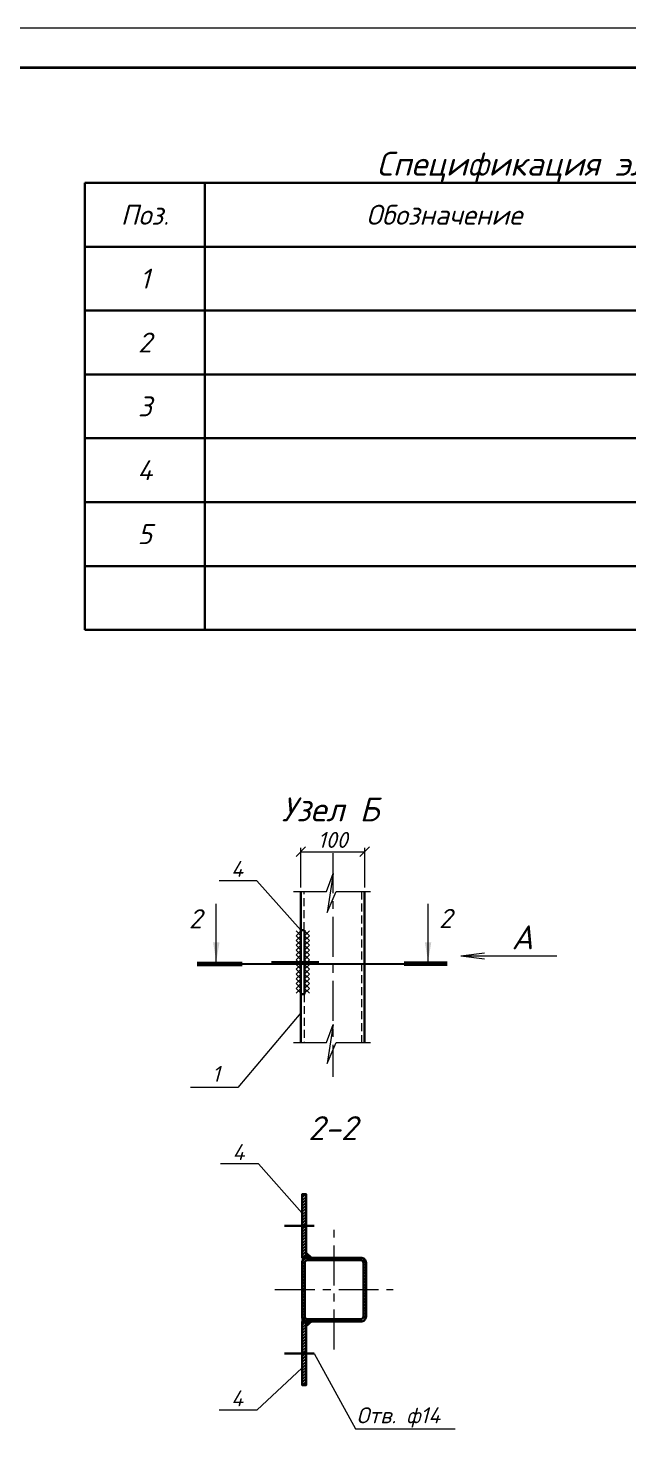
# Model space of a CAD drawing. Header units: millimetres. Extents: x 10124 to 8132345, y -95635 to 1386204.
# Drawn here: x 170355 to 172234, y 59353 to 63740 of the extents above; entities that cross this region are included whole.
import ezdxf
from ezdxf.enums import TextEntityAlignment as Align

# ---------------------------------------------------------------- set-up
doc = ezdxf.new("R2010")
doc.units = ezdxf.units.MM
doc.linetypes.add('01_base$0$DASHED2', pattern=[0.375, 0.25, -0.125])
doc.linetypes.add('CENTER', pattern=[2, 1.25, -0.25, 0.25, -0.25])
doc.layers.get('DEFPOINTS').update_dxf_attribs({"color": 1})
for name, color, linetype, lineweight in [('013', 7, 'Continuous', 13), ('030', 7, 'Continuous', 30), ('Размер', 140, 'Continuous', 13), ('Разрезы', 54, 'Continuous', 20), ('ТЕКСТ', 214, 'Continuous', 20)]:
    doc.layers.add(name, color=color, linetype=linetype, lineweight=lineweight)
doc.layers.add('ФВ-5', color=7, linetype='Continuous')
doc.styles.add('10', font='isocpeui.ttf', dxfattribs={"height": 25})
doc.styles.add('100', font='isocpeui.ttf', dxfattribs={"height": 250})
doc.styles.add('20', font='isocpeui.ttf', dxfattribs={"height": 50})
doc.styles.add('GOST', font='isocpeur.TTF')
doc.styles.add('Text_Paper', font='isocpeui.ttf')
doc.dimstyles.new('0.5', dxfattribs={"dimtxt": 250, "dimasz": 120, "dimexe": 50, "dimexo": 50, "dimgap": 50, "dimtad": 1, "dimlfac": 0.5, "dimtxsty": '100', "dimblk": 'OBLIQUE', "dimcen": 2.5, "dimclrt": 1, "dimadec": 0, "dimazin": 0, "dimtfac": 1, "dimtmove": 0, "dimatfit": 3, "dimfxl": 1, "dimlwd": 15, "dimlwe": 15, "dimarcsym": 0})

# ---------------------------------------------------------------- blocks, each defined once
blk = doc.blocks.new('*U2294')
at = {"color": 44, "lineweight": 20, "ltscale": 10}
blk.add_line((420, 297), (0, 297), dxfattribs=at)
at = {"color": 137, "lineweight": 35, "ltscale": 10}
blk.add_line((415, 292), (20, 292), dxfattribs=at)
at = {"color": 44, "lineweight": 13, "style": 'GOST', "oblique": 10, "width": 0.8}
for tag in ['ФОРМАТВЕРТ', 'ФОРМАТГОРИЗ']:
    blk.add_attdef(tag, (368.98, 1.6), '', height=2, dxfattribs=at)
blk = doc.blocks.new('_OBLIQUE')
at = {"color": 0, "linetype": 'ByBlock'}
blk.add_line((-0.5, -0.5), (0.5, 0.5), dxfattribs=at)
blk = doc.blocks.new('*D2301')
at = {"layer": '013', "color": 0, "lineweight": 15, "ltscale": 100, "transparency": 16777216}
for p, q in [((171209.4, 61048.2), (171209.4, 61172.7)), ((171209.4, 61160.7), (171409.4, 61160.7)), ((171409.4, 61048.2), (171409.4, 61172.7))]:
    blk.add_line(p, q, dxfattribs=at)
at = {"layer": 'DEFPOINTS', "color": 0, "ltscale": 100, "transparency": 16777216}
for p in [(171409.4, 61160.7), (171209.4, 61036.2), (171409.4, 61036.2)]:
    blk.add_point(p, dxfattribs=at)
at = {"layer": '013', "color": 0, "lineweight": 15, "ltscale": 100, "transparency": 16777216, "xscale": 30, "yscale": 30, "zscale": 30, "rotation": 180}
blk.add_blockref('_OBLIQUE', (171209.4, 61160.7), dxfattribs=at)
at = {"layer": '013', "color": 0, "lineweight": 15, "ltscale": 100, "transparency": 16777216, "xscale": 30, "yscale": 30, "zscale": 30}
blk.add_blockref('_OBLIQUE', (171409.4, 61160.7), dxfattribs=at)
at = {"layer": '013', "color": 1, "ltscale": 100, "transparency": 16777216, "insert": (171309.4, 61197.7), "char_height": 50, "attachment_point": 5, "style": '20'}
blk.add_mtext('100', dxfattribs=at)
blk = doc.blocks.new('*U2270')
for points in [[(-42, -50), (42, -50, 0.414214), (50, -42), (50, 42, 0.414214), (42, 50), (-42, 50, 0.414214), (-50, 42), (-50, -42, 0.414214)], [(-42, -46), (42, -46, 0.414214), (46, -42), (46, 42, 0.414214), (42, 46), (-42, 46, 0.414214), (-46, 42), (-46, -42, 0.414214)]]:
    blk.add_lwpolyline(points, format="xyb", close=True)
blk = doc.blocks.new('*U2305')
at = {"layer": 'DEFPOINTS'}
blk.add_line((0, 0), (25.35, 0), dxfattribs=at)
at = {"layer": 'Разрезы', "color": 0, "lineweight": 60}
for p, q in [((-7.07, 0), (0, 0)), ((32.1, 0), (25.35, 0))]:
    blk.add_line(p, q, dxfattribs=at)
at = {"layer": 'Разрезы', "color": 0}
for p, q in [((-4.07, -0.35), (-4.07, -9.4)), ((29.1, -0.35), (29.1, -9.4))]:
    blk.add_line(p, q, dxfattribs=at)
for points in [[(-4.07, -0.35), (-3.57, -3.35), (-4.57, -3.35)], [(29.1, -0.35), (28.6, -3.35), (29.6, -3.35)]]:
    blk.add_solid(points, dxfattribs=at)
at = {"layer": 'Разрезы', "color": 0, "style": '100'}
for tag, p in [('1', (-7.34, -7.05)), ('2', (31.83, -7.11))]:
    blk.add_attdef(tag, text='', height=3, dxfattribs=at).set_placement(p, align=Align.MIDDLE_CENTER)
blk = doc.blocks.new('*T2333')
at = {"layer": '013', "color": 0, "linetype": 'ByBlock', "lineweight": 30, "ltscale": 100, "transparency": 16777216}
for p, q in [((0, 0), (4625, 0)), ((0, 0), (0, -1400)), ((375, 0), (375, -1400)), ((1875, 0), (1875, -1400)), ((3500, 0), (3500, -1400)), ((3750, 0), (3750, -200)), ((4125, 0), (4125, -200)), ((4625, 0), (4625, -200)), ((0, -200), (4625, -200)), ((3750, -200), (3750, -1400)), ((4125, -200), (4125, -1400)), ((4625, -200), (4625, -1400)), ((0, -400), (3500, -400)), ((3500, -400), (3750, -400)), ((3750, -400), (4125, -400)), ((4125, -400), (4625, -400)), ((0, -600), (3500, -600)), ((3500, -600), (3750, -600)), ((3750, -600), (4125, -600)), ((4125, -600), (4625, -600)), ((0, -800), (3500, -800)), ((3500, -800), (3750, -800)), ((3750, -800), (4125, -800)), ((4125, -800), (4625, -800)), ((0, -1000), (3500, -1000)), ((3500, -1000), (3750, -1000)), ((3750, -1000), (4125, -1000)), ((4125, -1000), (4625, -1000)), ((0, -1200), (3500, -1200)), ((3500, -1200), (3750, -1200)), ((3750, -1200), (4125, -1200)), ((4125, -1200), (4625, -1200)), ((0, -1400), (3500, -1400)), ((3500, -1400), (3750, -1400)), ((3750, -1400), (4125, -1400)), ((4125, -1400), (4625, -1400))]:
    blk.add_line(p, q, dxfattribs=at)
at = {"layer": '013', "color": 0, "lineweight": 30, "ltscale": 100, "transparency": 16777216, "char_height": 62.5, "attachment_point": 5}
for s, insert, width, style in [('Кол. шт.', (3625, -100), 249.25, '100'), ('Масса ед. кг.', (3937.5, -100), 374.25, '100'), ('Поз.', (187.5, -100), 374.25, '100'), ('Обозначение', (1125, -100), 1499.25, '100'), ('Наименование', (2687.5, -100), 1624.25, '100'), ('Прим.', (4375, -100), 499.25, '100'), ('1', (187.5, -300), 374.25, '100'), ('2', (187.5, -500), 374.25, '100'), ('3', (187.5, -700), 374.25, '100'), ('4', (187.5, -900), 374.25, '100'), ('5', (187.5, -1100), 374.25, 'Text_Paper')]:
    blk.add_mtext(s, dxfattribs=dict(at, insert=insert, width=width, style=style))
at = {"layer": '013', "color": 140, "lineweight": 30, "ltscale": 100, "transparency": 16777216, "attachment_point": 5, "style": '100'}
for s, insert, char_height, width in [('1', (3625, -300), 60, 175), ('58.44', (3937.5, -300), 62.5, 300), ('58.44', (4375, -300), 62.5, 425), ('1', (3625, -500), 60, 175), ('3.14', (3937.5, -500), 62.5, 300), ('3.14', (4375, -500), 62.5, 425), ('2', (3625, -700), 60, 175), ('0.31', (3937.5, -700), 62.5, 300), ('0.62', (4375, -700), 62.5, 425), ('4', (3625, -900), 60, 175), ('0.48', (3937.5, -900), 62.5, 300), ('1.92', (4375, -900), 62.5, 425), ('1', (3625, -1100), 60, 175), ('6', (3625, -1300), 60, 175)]:
    blk.add_mtext(s, dxfattribs=dict(at, insert=insert, char_height=char_height, width=width))

msp = doc.modelspace()

# ---------------------------------------------------------------- hatches: boundary and pattern name
at = {"layer": 'ФВ-5', "ltscale": 100}
h = msp.add_hatch(dxfattribs=at)
h.set_pattern_fill('ANSI31', color=256, scale=2)
h.set_pattern_definition([(45, (171213.675, 59888.8066), (-4.49013, 4.49013), [])])
h.paths.add_polyline_path([(171225.675, 59988.807), (171213.675, 59988.807), (171213.675, 59888.807), (171225.675, 59888.807)])
h.paths.add_polyline_path([(171225.675, 60088.807), (171213.675, 60088.807), (171213.675, 59988.807), (171225.675, 59988.807)])
h = msp.add_hatch(color=256, dxfattribs=at)
h.dxf.hatch_style = 1
h.paths.add_polyline_path([(171213.675, 59897.904), (171213.675, 59876.69), (171224.282, 59887.297)])
h = msp.add_hatch(dxfattribs=at)
h.set_pattern_fill('ANSI31', color=256, scale=2)
h.set_pattern_definition([(45, (171213.675, 59689.3147), (-4.49013, 4.49013), [])])
h.paths.add_polyline_path([(171221.675, 59873.315, -0.41421356), (171229.675, 59881.315), (171313.675, 59881.315), (171313.675, 59889.315), (171229.675, 59889.315, 0.41421356), (171213.675, 59873.315), (171213.675, 59789.315), (171221.675, 59789.315)])
h.paths.add_polyline_path([(171397.675, 59889.315), (171313.675, 59889.315), (171313.675, 59881.315), (171397.675, 59881.315, -0.41421356), (171405.675, 59873.315), (171405.675, 59789.315), (171413.675, 59789.315), (171413.675, 59873.315, 0.41421356)])
h.paths.add_polyline_path([(171221.675, 59789.315), (171213.675, 59789.315), (171213.675, 59705.315, 0.41421356), (171229.675, 59689.315), (171313.675, 59689.315), (171313.675, 59697.315), (171229.675, 59697.315, -0.41421356), (171221.675, 59705.315)])
h.paths.add_polyline_path([(171413.675, 59705.315), (171413.675, 59789.315), (171405.675, 59789.315), (171405.675, 59705.315, -0.41421356), (171397.675, 59697.315), (171313.675, 59697.315), (171313.675, 59689.315), (171397.675, 59689.315, 0.41421356)])
h = msp.add_hatch(color=256, dxfattribs=at)
h.dxf.hatch_style = 1
h.paths.add_polyline_path([(171244.705, 59889.315), (171229.675, 59889.315, 0.06325422), (171225.675, 59888.807), (171225.675, 59906.198)])
h = msp.add_hatch(color=256, dxfattribs=at)
h.dxf.hatch_style = 1
h.paths.add_polyline_path([(171213.675, 59680.726), (171213.675, 59701.939), (171224.282, 59691.332)])
h = msp.add_hatch(dxfattribs=at)
h.set_pattern_fill('ANSI31', color=256, scale=2)
h.set_pattern_definition([(45, (171213.675, 59489.823), (-4.49013, 4.49013), [])])
h.paths.add_polyline_path([(171225.675, 59589.823), (171213.675, 59589.823), (171213.675, 59489.823), (171225.675, 59489.823)])
h.paths.add_polyline_path([(171225.675, 59689.823), (171213.675, 59689.823), (171213.675, 59589.823), (171225.675, 59589.823)])
h = msp.add_hatch(color=256, dxfattribs=at)
h.dxf.hatch_style = 1
h.paths.add_polyline_path([(171244.705, 59689.315), (171229.675, 59689.315, -0.06325422), (171225.675, 59689.823), (171225.675, 59672.432)])
h = msp.add_hatch(color=256, dxfattribs=at)
h.dxf.hatch_style = 1
h.paths.add_polyline_path([(171244.705, 59689.315), (171229.675, 59689.315, -0.06325422), (171225.675, 59689.823), (171225.675, 59672.432)])

# ---------------------------------------------------------------- linework, layer by layer
at = {"layer": '013', "linetype": 'CENTER', "ltscale": 100}
for p, q in [((171309.376, 61156.385), (171309.376, 60456.153)), ((171313.675, 59602.305), (171313.675, 59976.324)), ((171128.179, 59789.315), (171499.171, 59789.315))]:
    msp.add_line(p, q, dxfattribs=at)
at = {"layer": '013', "ltscale": 100}
for p, q in [((171072.074, 61069.606), (170953.556, 61069.606)), ((171209.376, 60915.081), (171072.074, 61069.606)), ((171209.376, 60563.556), (171209.376, 61036.226)), ((171710.429, 60834.817), (171784.359, 60843.894)), ((171710.429, 60834.817), (172011.584, 60834.817)), ((171710.429, 60834.817), (171784.359, 60825.739)), ((171221.376, 60715.081), (171209.376, 60715.081)), ((171209.376, 60656.659), (171012.006, 60422.333)), ((171012.006, 60422.333), (170863.572, 60422.333)), ((171076.373, 60182.935), (170957.855, 60182.935)), ((171213.675, 60028.409), (171076.373, 60182.935)), ((171225.675, 59906.198), (171244.705, 59889.315)), ((171225.675, 59672.432), (171244.705, 59689.315)), ((171225.675, 59672.432), (171244.705, 59689.315)), ((171250.811, 59589.823), (171380.684, 59352.944)), ((171213.675, 59544.888), (171072.074, 59411.587)), ((171072.074, 59411.587), (170953.556, 59411.587)), ((171380.684, 59352.944), (171692.964, 59352.944))]:
    msp.add_line(p, q, dxfattribs=at)
at = {"layer": '013', "linetype": '01_base$0$DASHED2', "ltscale": 100}
for p, q in [((171219.376, 60915.081), (171219.376, 61036.226)), ((171399.376, 61036.226), (171399.376, 60563.556)), ((171219.376, 60715.081), (171219.376, 60563.556))]:
    msp.add_line(p, q, dxfattribs=at)
at = {"layer": '013', "ltscale": 100}
for points in [[(171186.911, 61036.226), (171290.268, 61036.226), (171310.901, 61092.326), (171291.623, 60970.482), (171320.033, 61036.226), (171427.581, 61036.226)], [(171209.376, 60912.581), (171194.376, 60897.581)], [(171194.376, 60912.581), (171209.376, 60897.581)], [(171209.376, 60897.581), (171194.376, 60882.581)], [(171194.376, 60897.581), (171209.376, 60882.581)], [(171236.376, 60912.581), (171221.376, 60897.581)], [(171221.376, 60912.581), (171236.376, 60897.581)], [(171236.376, 60897.581), (171221.376, 60882.581)], [(171221.376, 60897.581), (171236.376, 60882.581)], [(171209.376, 60882.581), (171194.376, 60867.581)], [(171194.376, 60882.581), (171209.376, 60867.581)], [(171209.376, 60867.581), (171194.376, 60852.581)], [(171194.376, 60867.581), (171209.376, 60852.581)], [(171236.376, 60882.581), (171221.376, 60867.581)], [(171221.376, 60882.581), (171236.376, 60867.581)], [(171236.376, 60867.581), (171221.376, 60852.581)], [(171221.376, 60867.581), (171236.376, 60852.581)], [(171209.376, 60852.581), (171194.376, 60837.581)], [(171194.376, 60852.581), (171209.376, 60837.581)], [(171209.376, 60837.581), (171194.376, 60822.581)], [(171194.376, 60837.581), (171209.376, 60822.581)], [(171209.376, 60822.581), (171194.376, 60807.581)], [(171194.376, 60822.581), (171209.376, 60807.581)], [(171236.376, 60852.581), (171221.376, 60837.581)], [(171221.376, 60852.581), (171236.376, 60837.581)], [(171236.376, 60837.581), (171221.376, 60822.581)], [(171221.376, 60837.581), (171236.376, 60822.581)], [(171236.376, 60822.581), (171221.376, 60807.581)], [(171221.376, 60822.581), (171236.376, 60807.581)], [(171209.376, 60807.581), (171194.376, 60792.581)], [(171194.376, 60807.581), (171209.376, 60792.581)], [(171209.376, 60792.581), (171194.376, 60777.581)], [(171194.376, 60792.581), (171209.376, 60777.581)], [(171209.376, 60777.581), (171194.376, 60762.581)], [(171194.376, 60777.581), (171209.376, 60762.581)], [(171236.376, 60807.581), (171221.376, 60792.581)], [(171221.376, 60807.581), (171236.376, 60792.581)], [(171236.376, 60792.581), (171221.376, 60777.581)], [(171221.376, 60792.581), (171236.376, 60777.581)], [(171236.376, 60777.581), (171221.376, 60762.581)], [(171221.376, 60777.581), (171236.376, 60762.581)], [(171209.376, 60762.581), (171194.376, 60747.581)], [(171194.376, 60762.581), (171209.376, 60747.581)], [(171209.376, 60747.581), (171194.376, 60732.581)], [(171194.376, 60747.581), (171209.376, 60732.581)], [(171209.376, 60732.581), (171194.376, 60717.581)], [(171194.376, 60732.581), (171209.376, 60717.581)], [(171236.376, 60762.581), (171221.376, 60747.581)], [(171221.376, 60762.581), (171236.376, 60747.581)], [(171236.376, 60747.581), (171221.376, 60732.581)], [(171221.376, 60747.581), (171236.376, 60732.581)], [(171236.376, 60732.581), (171221.376, 60717.581)], [(171221.376, 60732.581), (171236.376, 60717.581)], [(171186.911, 60563.556), (171290.268, 60563.556), (171310.901, 60619.656), (171291.623, 60497.812), (171320.033, 60563.556), (171427.581, 60563.556)], [(171213.675, 59876.69), (171224.282, 59887.297), (171213.675, 59897.904), (171213.675, 59876.69)], [(171244.705, 59889.315), (171225.675, 59889.315), (171225.675, 59906.198), (171244.705, 59889.315)], [(171213.675, 59701.939), (171224.282, 59691.332), (171213.675, 59680.726), (171213.675, 59701.939)], [(171244.705, 59689.315), (171225.675, 59689.315), (171225.675, 59672.432), (171244.705, 59689.315)]]:
    msp.add_lwpolyline(points, dxfattribs=at)
at = {"layer": '030', "ltscale": 100}
for p, q in [((171209.376, 61036.226), (171209.376, 60563.556)), ((171409.376, 61036.226), (171409.376, 60563.556)), ((171221.376, 60915.081), (171209.376, 60915.081)), ((171221.376, 60715.081), (171221.376, 60915.081)), ((171265.648, 60815.081), (171118.012, 60815.081)), ((171209.376, 60715.081), (171221.376, 60715.081)), ((171250.811, 59988.807), (171158.689, 59988.807)), ((171250.811, 59589.823), (171158.689, 59589.823))]:
    msp.add_line(p, q, dxfattribs=at)
for points in [[(171213.675, 59888.807), (171225.675, 59888.807), (171225.675, 60088.807), (171213.675, 60088.807)], [(171213.675, 59689.823), (171225.675, 59689.823), (171225.675, 59489.823), (171213.675, 59489.823)]]:
    msp.add_lwpolyline(points, close=True, dxfattribs=at)

# ---------------------------------------------------------------- block references
at = {"xscale": 25, "yscale": 25, "zscale": 25}
msp.add_blockref('*U2294', (164783.367, 56315.306), dxfattribs=at)
msp.add_blockref('*T2333', (170533.367, 63255.42))
at = {"layer": '030', "xscale": 2, "yscale": 2, "zscale": 2}
msp.add_blockref('*U2270', (171313.675, 59789.315), dxfattribs=at)
at = {"layer": 'Размер'}
ref = msp.add_blockref('*U2305', (171026.02, 60809.733), dxfattribs=dict(at, xscale=-20, yscale=20, zscale=20, rotation=180))
ref.add_attrib('1', '2', dxfattribs={"layer": 'Разрезы', "color": 0, "height": 60, "style": '100'}).set_placement((170879.273, 60950.789), align=Align.MIDDLE_CENTER)
ref.add_attrib('2', '2', dxfattribs={"layer": 'Разрезы', "color": 0, "height": 60, "style": '100'}).set_placement((171662.581, 60951.838), align=Align.MIDDLE_CENTER)

# ---------------------------------------------------------------- texts
at = {"color": 0, "style": '10'}
for s, p in [('4', (170991.03, 61081.93)), ('1', (170930.962, 60440.149)), ('4', (170995.329, 60195.258)), ('4', (170991.03, 59423.911)), ('Отв. ф14', (171383.916, 59370.759))]:
    msp.add_text(s, height=50, dxfattribs=at).set_placement(p)
at = {"color": 0, "lineweight": 9, "char_height": 75, "width": 2080.71577, "attachment_point": 5, "style": '10'}
for s, insert in [('Узел Б', (171302.074, 61293.197)), ('А', (171903.353, 60892.439)), ('2-2', (171309.36, 60295.146))]:
    msp.add_mtext(s, dxfattribs=dict(at, insert=insert))
at = {"layer": 'ТЕКСТ', "style": '100'}
msp.add_text('Спецификация элементов стойки игрового баскетбольного щита ', height=75, dxfattribs=at).set_placement((171447.086, 63277.92))

# ---------------------------------------------------------------- dimensions: what is measured, and where the dimension line sits
at = {"layer": '013', "ltscale": 100}
dim = msp.add_linear_dim(base=(171409.376, 61160.704), p1=(171209.376, 61036.226), p2=(171409.376, 61036.226), dimstyle='0.5', override={"dimasz": 30, "dimexe": 12, "dimexo": 12, "dimgap": 12, "dimtxsty": '20'}, dxfattribs=at)
dim.commit()
dim.dimension.update_dxf_attribs({"geometry": '*D2301', "text_midpoint": (171309.376, 61197.704)})

doc.saveas('drawing.dxf')
